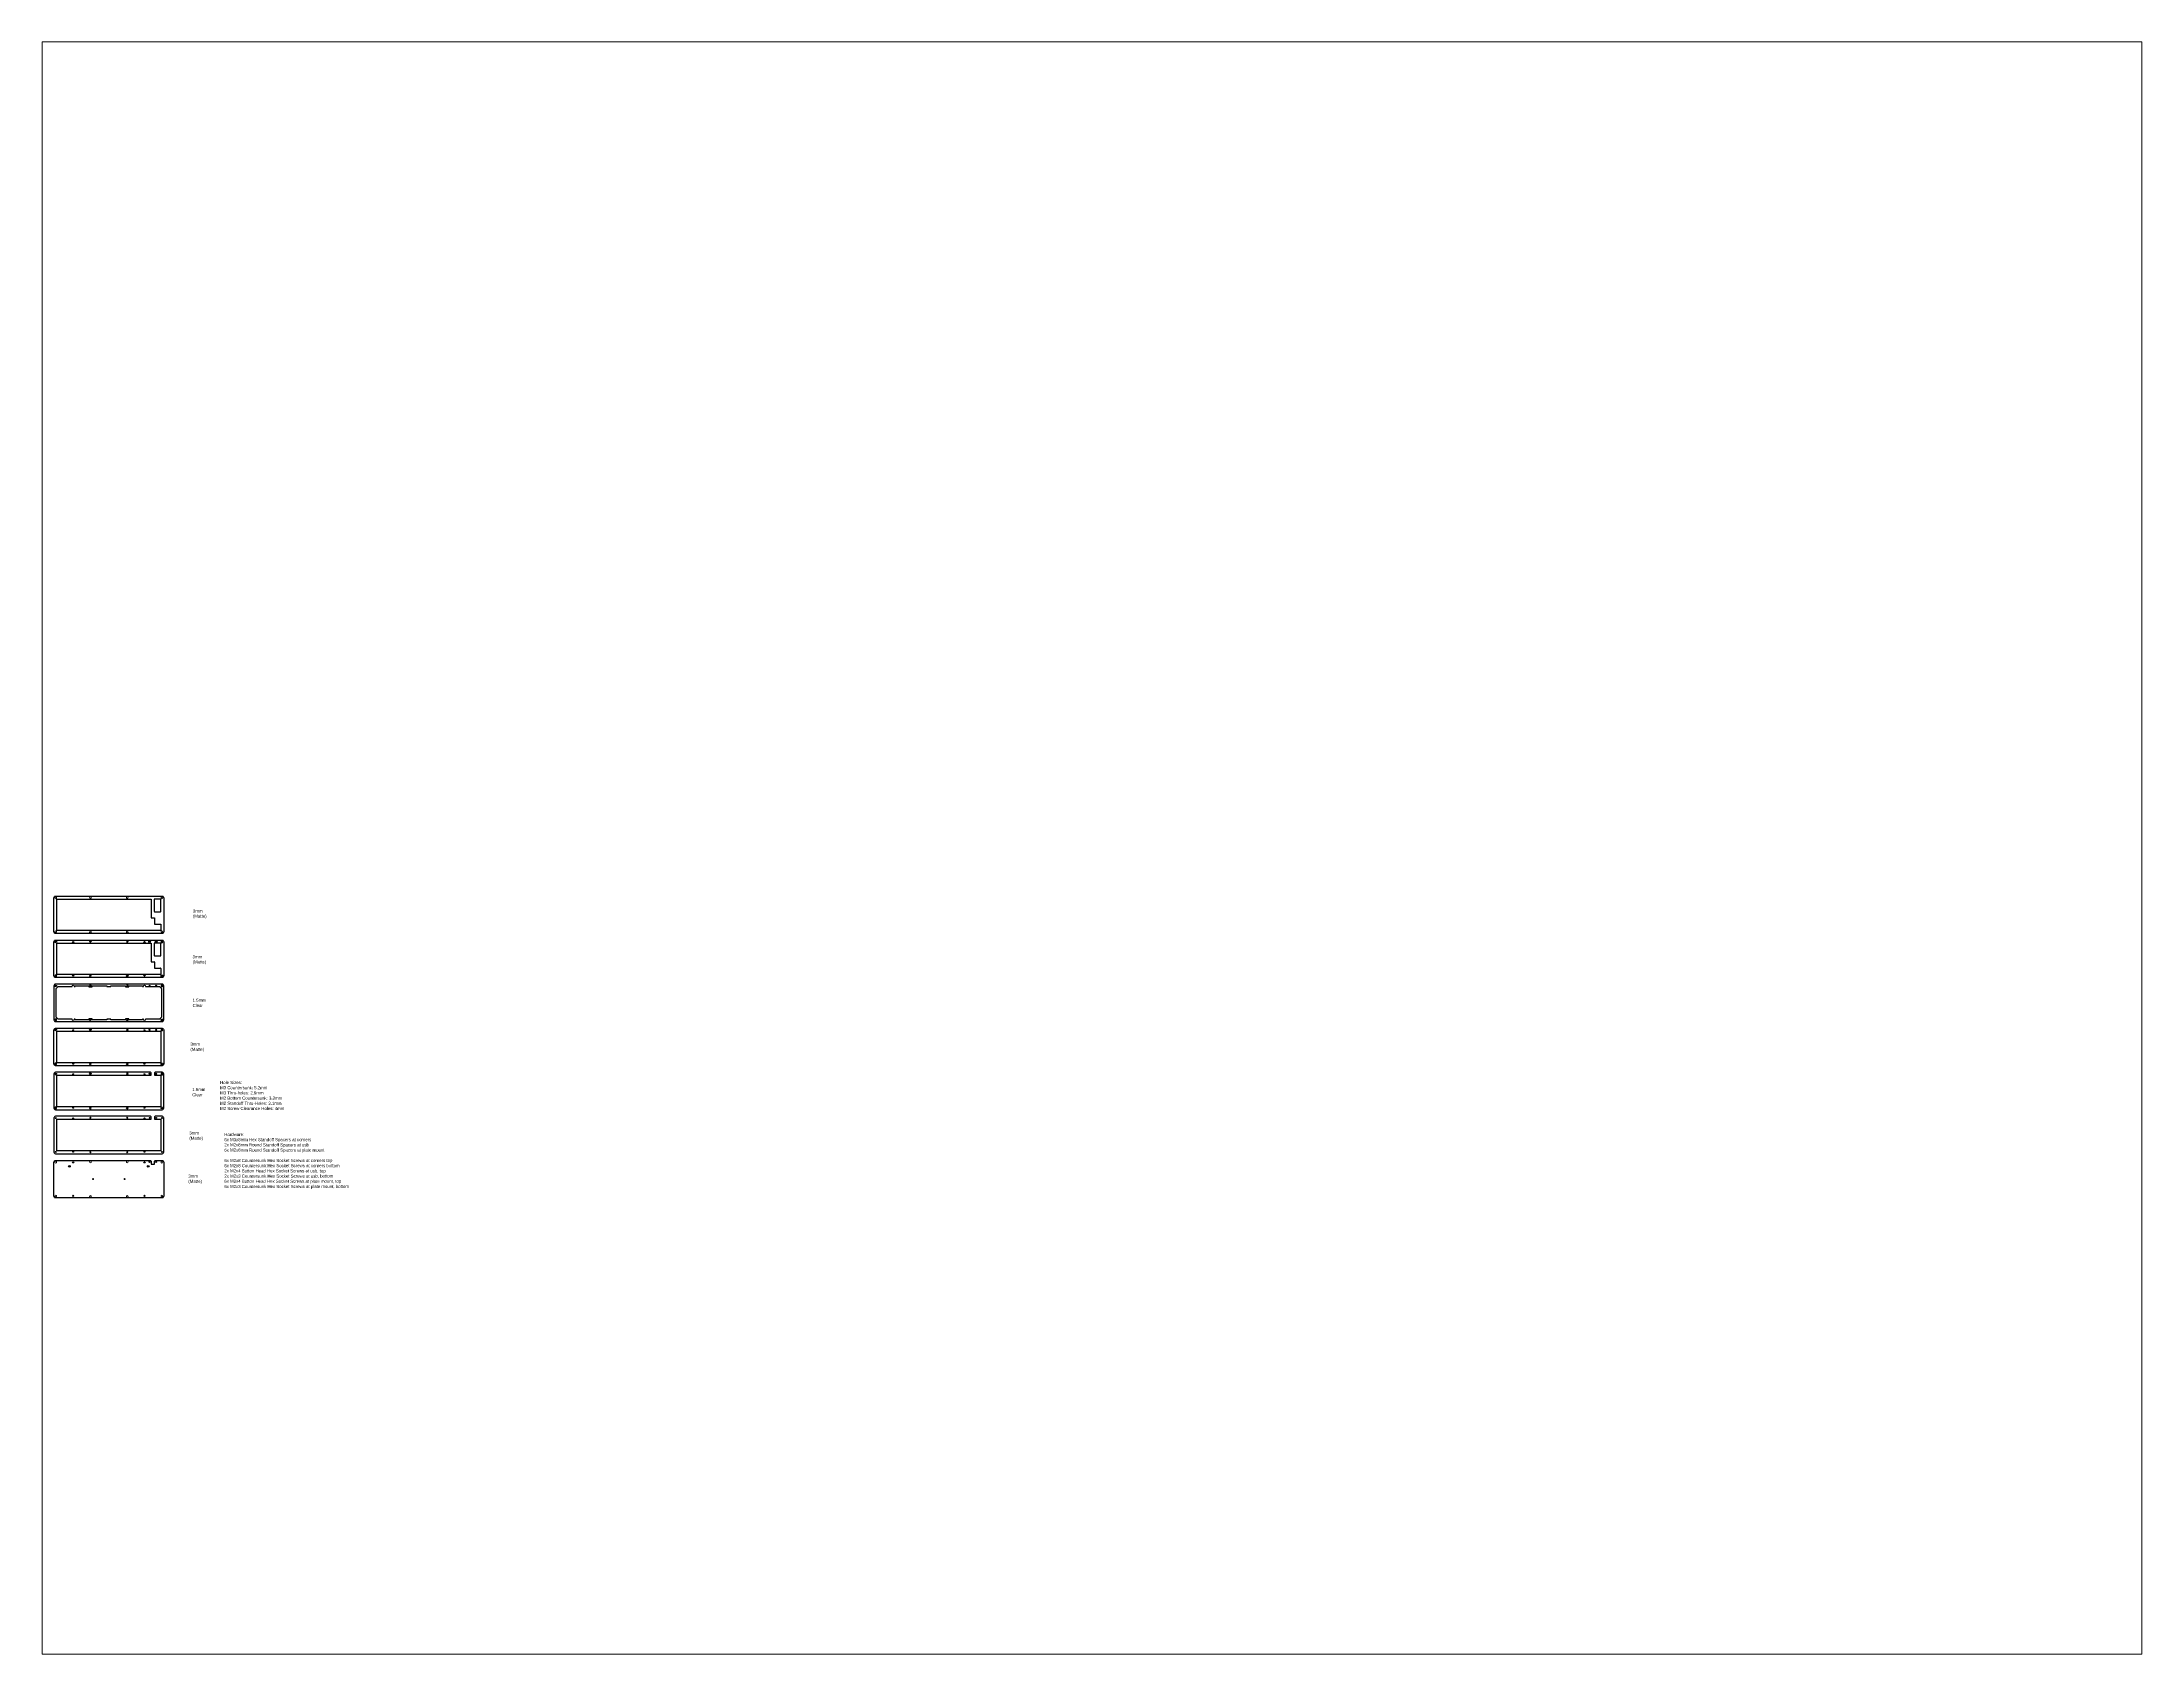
# Paper-space layout 'Layout1' of a CAD drawing. Header units: millimetres. Extents: x 1.07 to 9.62, y 0.82 to 7.38.
# The model-space entities are those that its viewports show. They can reach past a viewport. Long polylines and large blocks are cut down to what shows.
import ezdxf

# ---------------------------------------------------------------- set-up
doc = ezdxf.new("R2010")
doc.units = ezdxf.units.MM
doc.header["$MEASUREMENT"] = 0

msp = doc.modelspace()

# ---------------------------------------------------------------- linework, layer by layer
for p, q in [((9, 677.5), (9, 772.1)), ((9.5, 772.6), (294.6, 772.6)), ((295.1, 772.1), (295.1, 716)), ((304.3, 772.1), (304.3, 734.7)), ((323.2, 772.6), (304.8, 772.6)), ((323.7, 734.7), (323.7, 772.1)), ((295.6, 715.5), (304.1, 715.5)), ((304.6, 715), (304.6, 696.9)), ((304.8, 734.2), (323.2, 734.2)), ((323.2, 677), (9.5, 677)), ((305.1, 696.4), (323.2, 696.4)), ((323.7, 695.9), (323.7, 677.5))]:
    msp.add_line(p, q)
for points in [[(332.7, 806.6, -0.414214), (327.7, 801.6), (5, 801.6, -0.414214), (0, 806.6), (0, 910.2, -0.414214), (5, 915.2), (327.7, 915.2, -0.414214), (332.7, 910.2)], [(295.1, 905.7), (295.1, 849.6, 0.414214), (295.6, 849.1), (304.1, 849.1, -0.414214), (304.6, 848.6), (304.6, 830.5, 0.414214), (305.1, 830), (323.2, 830, -0.414214), (323.7, 829.5), (323.7, 811.1, -0.414214), (323.2, 810.6), (9.5, 810.6, -0.414214), (9, 811.1), (9, 905.7, -0.414214), (9.5, 906.2), (294.6, 906.2, -0.414214)], [(304.8, 867.8), (323.2, 867.8, 0.414214), (323.7, 868.3), (323.7, 905.7, 0.414214), (323.2, 906.2), (304.8, 906.2, 0.414214), (304.3, 905.7), (304.3, 868.3, 0.414214)], [(332.7, 673, -0.414214), (327.7, 668), (5, 668, -0.414214), (0, 673), (0, 776.6, -0.414214), (5, 781.6), (327.7, 781.6, -0.414214), (332.7, 776.6)], [(5, 534.4), (327.7, 534.4, 0.414214), (332.7, 539.4), (332.7, 643, 0.414214), (327.7, 648), (5, 648, 0.414214), (0, 643), (0, 539.4, 0.414214)], [(6.9, 635.1), (12.3, 640.5), (55.6, 640.5), (55.6, 642, -1), (61, 642), (61, 640.5), (64.1, 640.5), (64.1, 642.5), (105.8, 642.5), (105.8, 639.5), (115.4, 639.5), (115.4, 642.5), (160.5, 642.5), (160.5, 640.5), (172.2, 640.5), (172.2, 642.5), (217.3, 642.5), (217.3, 639.5), (226.9, 639.5), (226.9, 642.5), (268.6, 642.5), (268.6, 640.5), (271.7, 640.5), (271.7, 642, -1), (277.1, 642), (277.1, 640.5), (320.4, 640.5), (325.8, 635.1), (325.8, 547.4), (320.4, 542), (277.1, 542), (277.1, 540.4, -1), (271.7, 540.4), (271.7, 542), (268.6, 542), (268.6, 540), (226.9, 540), (226.9, 543), (217.3, 543), (217.3, 540), (172.2, 540), (172.2, 542), (160.5, 542), (160.5, 540), (115.4, 540), (115.4, 543), (105.8, 543), (105.8, 540), (64.1, 540), (64.1, 542), (61, 542), (61, 540.4, -1), (55.6, 540.4), (55.6, 542), (12.3, 542), (6.9, 547.4)], [(0, 405.8), (0, 509.4, -0.414214), (5, 514.4), (327.7, 514.4, -0.414214), (332.7, 509.4), (332.7, 405.8, -0.414214), (327.7, 400.8), (5, 400.8, -0.414214)], [(294.8, 378.8), (292.9, 380.8), (5, 380.8, 0.414214), (0, 375.8), (0, 272.2, 0.414214), (5, 267.2), (327.7, 267.2, 0.414214), (332.7, 272.2), (332.7, 375.8, 0.414214), (327.7, 380.8), (306.8, 380.8), (304.9, 378.8), (304.9, 371.8), (323.7, 371.8), (323.7, 276.2), (9, 276.2), (9, 371.8), (294.8, 371.8)], [(294.8, 245.2), (292.9, 247.2), (5, 247.2, 0.414214), (0, 242.2), (0, 138.6, 0.414214), (5, 133.6), (327.7, 133.6, 0.414214), (332.7, 138.6), (332.7, 242.2, 0.414214), (327.7, 247.2), (306.8, 247.2), (304.9, 245.2), (304.9, 238.2), (323.7, 238.2), (323.7, 142.6), (9, 142.6), (9, 238.2), (294.8, 238.2)], [(294.8, 102.1), (304.9, 102.1), (304.9, 111.6), (306.8, 113.6), (327.7, 113.6, -0.414214), (332.7, 108.6), (332.7, 5, -0.414214), (327.7, 0), (5, 0, -0.414214), (0, 5), (0, 108.6, -0.414214), (5, 113.6), (292.9, 113.6), (294.8, 111.6)]]:
    msp.add_lwpolyline(points, format="xyb", close=True)
for points in [[(7.3, 777.9), (8, 775.4), (6.2, 773.6), (3.7, 774.3), (3, 776.8), (4.8, 778.6)], [(113.2, 777.1), (111.9, 774.9), (109.3, 774.9), (108, 777.1), (109.3, 779.4), (111.9, 779.4)], [(219.5, 777.1), (220.8, 774.9), (223.4, 774.9), (224.7, 777.1), (223.4, 779.4), (220.8, 779.4)], [(325.3, 777.9), (324.7, 775.4), (326.5, 773.6), (329, 774.3), (329.7, 776.8), (327.8, 778.6)], [(7.3, 671.7), (8, 674.2), (6.2, 676), (3.7, 675.3), (3, 672.8), (4.8, 671)], [(7.3, 644.3), (8, 641.8), (6.2, 640), (3.7, 640.7), (3, 643.2), (4.8, 645)], [(113.2, 672.5), (111.9, 674.8), (109.3, 674.8), (108, 672.5), (109.3, 670.3), (111.9, 670.3)], [(113.2, 643.5), (111.9, 641.3), (109.3, 641.3), (108, 643.5), (109.3, 645.8), (111.9, 645.8)], [(219.5, 672.5), (220.8, 674.8), (223.4, 674.8), (224.7, 672.5), (223.4, 670.3), (220.8, 670.3)], [(219.5, 643.5), (220.8, 641.3), (223.4, 641.3), (224.7, 643.5), (223.4, 645.8), (220.8, 645.8)], [(325.3, 671.7), (324.7, 674.2), (326.5, 676), (329, 675.3), (329.7, 672.8), (327.8, 671)], [(325.3, 644.3), (324.7, 641.8), (326.5, 640), (329, 640.7), (329.7, 643.2), (327.8, 645)], [(7.3, 538.1), (8, 540.6), (6.2, 542.4), (3.7, 541.7), (3, 539.2), (4.8, 537.4)], [(8, 508.2), (6.2, 506.4), (3.7, 507.1), (3, 509.6), (4.8, 511.4), (7.3, 510.7)], [(113.2, 538.9), (111.9, 541.2), (109.3, 541.2), (108, 538.9), (109.3, 536.7), (111.9, 536.7)], [(111.9, 507.7), (109.3, 507.7), (108, 509.9), (109.3, 512.2), (111.9, 512.2), (113.2, 509.9)], [(219.5, 538.9), (220.8, 541.2), (223.4, 541.2), (224.7, 538.9), (223.4, 536.7), (220.8, 536.7)], [(220.8, 507.7), (223.4, 507.7), (224.7, 509.9), (223.4, 512.2), (220.8, 512.2), (219.5, 509.9)], [(325.3, 538.1), (324.7, 540.6), (326.5, 542.4), (329, 541.7), (329.7, 539.2), (327.8, 537.4)], [(324.7, 508.2), (326.5, 506.4), (329, 507.1), (329.7, 509.6), (327.8, 511.4), (325.3, 510.7)], [(323.7, 409.8), (9, 409.8), (9, 505.4), (323.7, 505.4)], [(8, 407), (6.2, 408.8), (3.7, 408.1), (3, 405.6), (4.8, 403.8), (7.3, 404.5)], [(111.9, 407.6), (109.3, 407.6), (108, 405.3), (109.3, 403.1), (111.9, 403.1), (113.2, 405.3)], [(220.8, 407.6), (223.4, 407.6), (224.7, 405.3), (223.4, 403.1), (220.8, 403.1), (219.5, 405.3)], [(324.7, 407), (326.5, 408.8), (329, 408.1), (329.7, 405.6), (327.8, 403.8), (325.3, 404.5)], [(8, 374.6), (6.2, 372.8), (3.7, 373.5), (3, 376), (4.8, 377.8), (7.3, 377.1)], [(111.9, 374.1), (109.3, 374.1), (108, 376.3), (109.3, 378.6), (111.9, 378.6), (113.2, 376.3)], [(220.8, 374.1), (223.4, 374.1), (224.7, 376.3), (223.4, 378.6), (220.8, 378.6), (219.5, 376.3)], [(324.7, 374.6), (326.5, 372.8), (329, 373.5), (329.7, 376), (327.8, 377.8), (325.3, 377.1)], [(8, 273.4), (6.2, 275.2), (3.7, 274.5), (3, 272), (4.8, 270.2), (7.3, 270.9)], [(111.9, 274), (109.3, 274), (108, 271.7), (109.3, 269.5), (111.9, 269.5), (113.2, 271.7)], [(220.8, 274), (223.4, 274), (224.7, 271.7), (223.4, 269.5), (220.8, 269.5), (219.5, 271.7)], [(324.7, 273.4), (326.5, 275.2), (329, 274.5), (329.7, 272), (327.8, 270.2), (325.3, 270.9)]]:
    msp.add_lwpolyline(points, close=True)
at = {"lineweight": 0}
for centre, radius in [((5.5, 909.7), 2.6), ((110.6, 910.7), 2.6), ((222.1, 910.7), 2.6), ((327.2, 909.7), 2.6), ((5.5, 807.1), 2.6), ((110.6, 806.1), 2.6), ((222.1, 806.1), 2.6), ((327.2, 807.1), 2.6), ((5.5, 241.7), 1.45), ((110.6, 242.7), 1.45), ((222.1, 242.7), 1.45), ((327.2, 241.7), 1.45), ((5.5, 139.1), 1.45), ((110.6, 138.1), 1.45), ((222.1, 138.1), 1.45), ((327.2, 139.1), 1.45), ((5.5, 108.1), 2.6), ((110.6, 109.1), 2.6), ((222.1, 109.1), 2.6), ((327.2, 108.1), 2.6), ((5.5, 5.5), 2.6), ((110.6, 4.5), 2.6), ((118.7, 56.8), 1.65), ((214, 56.8), 1.65), ((222.1, 4.5), 2.6), ((327.2, 5.5), 2.6)]:
    msp.add_circle(centre, radius, dxfattribs=at)
for centre, radius in [((58.3, 775.6), 2), ((274.4, 775.6), 2), ((289.9, 777.1), 2.5), ((309.9, 777.1), 2.5), ((58.3, 674), 2), ((274.4, 674), 2), ((289.9, 643.5), 1), ((309.9, 643.5), 1), ((58.3, 508.4), 1.55), ((274.4, 508.4), 1.55), ((289.9, 509.9), 1.55), ((309.9, 509.9), 1.55), ((58.3, 406.8), 1.55), ((274.4, 406.8), 1.55), ((58.3, 374.8), 1.55), ((274.4, 374.8), 1.55), ((289.9, 376.3), 1.55), ((309.9, 376.3), 1.55), ((58.3, 273.2), 1.55), ((274.4, 273.2), 1.55), ((58.3, 241.2), 1), ((274.4, 241.2), 1), ((289.9, 242.7), 1), ((309.9, 242.7), 1), ((58.3, 139.6), 1), ((274.4, 139.6), 1), ((47, 95.6), 2.5), ((58.3, 107.6), 1.65), ((274.4, 107.6), 1.65), ((285.7, 95.6), 2.5), ((289.9, 109.1), 1.65), ((309.9, 109.1), 1.65), ((58.3, 6), 1.65), ((274.4, 6), 1.65)]:
    msp.add_circle(centre, radius)
for centre, start, end in [((9.5, 772.1), 90, 180), ((294.6, 772.1), 0, 90), ((304.8, 772.1), 90, 180), ((323.2, 772.1), 0, 90), ((295.6, 716), 180, 270), ((304.1, 715), 0, 90), ((304.8, 734.7), 180, 270), ((323.2, 734.7), 270, 0), ((9.5, 677.5), 180, 270), ((305.1, 696.9), 180, 270), ((323.2, 695.9), 0, 90), ((323.2, 677.5), 270, 0)]:
    msp.add_arc(centre, 0.5, start, end)

# ---------------------------------------------------------------- texts
at = {"lineweight": 0, "attachment_point": 1}
for s, insert, char_height in [('3mm\\P(Matte) ', (421.3, 874.8), 9.47), ('3mm\\P(Matte) ', (420.3, 735.9), 9.47), ('3mm\\P(Matte) ', (413.7, 471), 9.47), ('3mm\\P(Matte) ', (410.5, 201.4), 9.47), ('3mm (Matte) ', (407.4, 70.6), 9.467)]:
    msp.add_mtext_dynamic_manual_height_columns(s, width=41.628, gutter_width=1, heights=[0], dxfattribs=dict(at, insert=insert, char_height=char_height))
at = {"attachment_point": 1}
for s, width, heights, insert, char_height in [('1.5mm\\PClear', 162.697, [31.7], (420.3, 604), 9.47), ('1.5mm\\PClear', 162.697, [31.7], (419.3, 333.2), 9.47), ('Hole Sizes:\\PM3 Countersunk: 5.2mm\\PM3 Thru-holes: 2.9mm\\PM2 Bottom Countersunk: 3.3mm\\PM2 Standoff Thru-Holes: 3.1mm\\PM2 Screw Clearance Holes: 4mm', 480.646, [0], (503.8, 354.6), 9.467), ('Hardware:\\P6x M3x8mm Hex Standoff Spacers at corners\\P2x M2x8mm Round Standoff Spacers at usb\\P6x M2x8mm Round Standoff Spacers at plate mount\\P\\P6x M2x8 Countersunk Hex Socket Screws at corners top\\P6x M2x8 Countersunk Hex Socket Screws at corners bottom\\P2x M2x4 Button Head Hex Socket Screws at usb, top\\P2x M2x3 Countersunk Hex Socket Screws at usb, bottom\\P6x M2x4 Button Head Hex Socket Screws at plate mount, top\\P6x M2x3 Countersunk Hex Socket Screws at plate mount, bottom', 615.219, [317.2], (516.5, 197), 9.467)]:
    msp.add_mtext_dynamic_manual_height_columns(s, width=width, gutter_width=1, heights=heights, dxfattribs=dict(at, insert=insert, char_height=char_height))

psp = doc.layouts.get("Layout1")

# ---------------------------------------------------------------- viewports
at = {"layer": '0'}
psp.add_viewport(center=(5.3421, 4.1021), size=(8.5473, 6.563333), view_center_point=(3147.1156, 1060.9593), view_height=4888.889718, dxfattribs=at)

doc.saveas('drawing.dxf')
